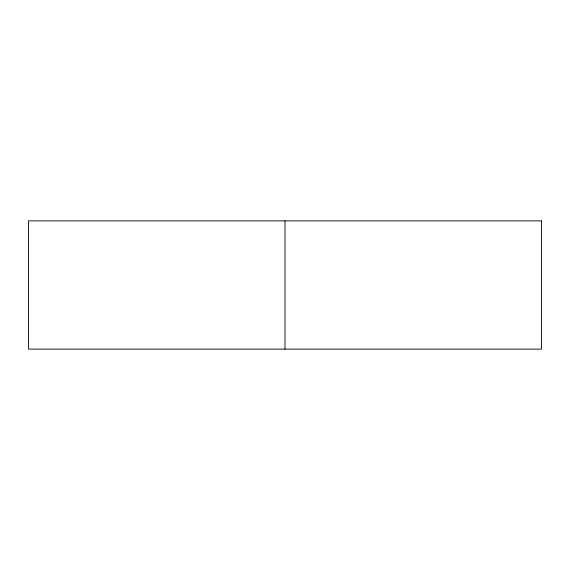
<?xml version="1.0" encoding="UTF-8"?>
<svg xmlns="http://www.w3.org/2000/svg" width="570" height="570" viewBox="0 0 570 570"><rect width="100%" height="100%" fill="white"/><g stroke="black" fill="none" stroke-linecap="round" stroke-linejoin="round"><path stroke-width="0.85" d="M285 220.875L285 349.125M541.5 220.875L28.5 220.875L28.5 349.125L541.5 349.125L541.5 220.875"/></g></svg>
